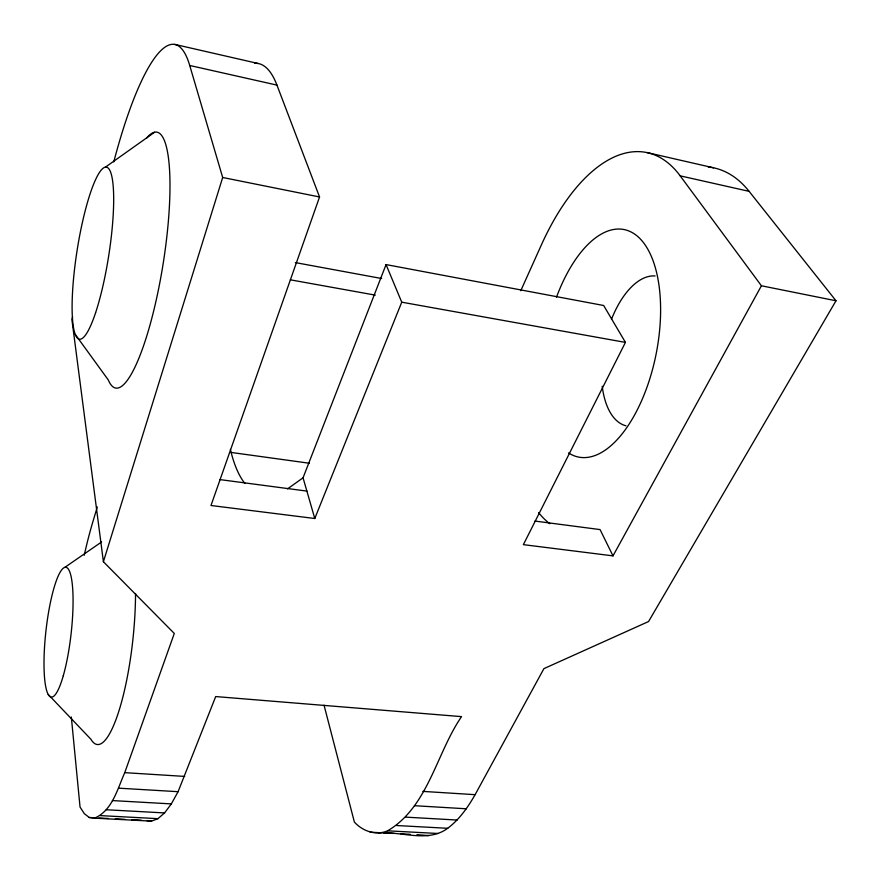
<?xml version="1.0" encoding="UTF-8"?>
<svg xmlns="http://www.w3.org/2000/svg" width="880" height="880" viewBox="0 0 880 880"><rect width="100%" height="100%" fill="white"/><g stroke="black" fill="none" stroke-linecap="round" stroke-linejoin="round"><path stroke-width="1.32" d="M72.622 316.998L71.918 319.649L103.4 561.726L174.295 633.457L124.751 772.651C117.502 788.799 112.387 810.546 94.578 818.158L89.254 817.487L84.381 813.725L80.047 807.07L71.324 717.002M113.773 161.887L114.477 159.236A217.107 45.617 -80.9 0 1 189.728 65.483L276.936 85.107L319.55 196.966L210.98 505.494L314.776 518.507L401.742 302.181L386.056 264.583L603.669 305.503L625.438 342.397L523.369 544.643L612.997 555.874L761.42 285.78L680.174 175.846A194.15 93.808 -78.6 0 0 541.464 244.728L520.773 290.719M97.306 506.957L93.005 521.301A180.301 40.337 -83.8 0 0 84.238 555.28M103.4 561.726L222.684 177.496L189.728 65.483M94.578 818.158L151.547 821.139L157.927 818.664L164.56 812.922L171.325 803.902L178.09 791.692L215.699 696.564L461.538 716.628C436.381 753.126 428.296 806.784 387.629 830.819C375.892 835.868 362.637 831.204 354.376 822.052L324.049 705.221M287.54 488.873L303.05 477.807L386.056 264.583M378.73 833.019C401.313 831.006 427.57 843.172 447.689 828.3C459.426 819.456 467.896 807.301 475.101 794.673L543.917 668.635L648.56 621.544L836 300.773L749.122 191.356A190.927 99.616 -78.2 0 0 708.257 166.98M105.49 167.101L154.539 132.286M64.889 567.336L101.585 541.97M100.276 815.606L157.927 818.664M387.629 830.819L438.163 833.492M89.254 817.487L93.368 817.707M98.857 817.993L108.471 818.488M115.335 818.851L124.938 819.357M131.802 819.72L141.416 820.215M370.128 832.194L378.147 832.612M383.504 832.898L394.207 833.459M400.895 833.811L410.256 834.295M416.944 834.647L428.747 835.637M106.26 809.754L164.56 812.922M396.671 825.528L447.689 828.3M112.409 800.58L171.325 803.902M405.68 817.135L457.16 820.039M118.613 788.161L178.09 791.692M414.48 805.706L466.367 808.786M124.751 772.651L184.701 776.413M422.862 791.395L475.101 794.673M146.729 820.578L151.547 821.139M534.952 521.07L600.061 529.584L612.997 555.874M219.945 479.6L306.878 491.095M230.571 452.364L309.408 463.243M290.345 279.818L375.287 295.13M401.742 302.181L625.438 342.397M295.35 262.592L381.667 278.52M222.684 177.496L319.55 196.966M761.42 285.78L836 300.773M680.174 175.846L749.122 191.356M174.636 44.363L258.236 63.514M646.745 152.504L713.504 167.794M48.224 694.452L90.97 739.321A107.8 24.035 -83.8 0 0 119.548 708.961A107.8 24.035 -83.8 0 0 135.531 593.483M75.284 334.444L108.317 379.995A129.591 27.093 -80.9 0 0 163.13 263.802A129.591 27.093 -80.9 0 0 146.641 138.083M303.05 477.807L314.776 518.507M549.802 523.721A194.15 93.808 -78.6 0 1 538.615 512.677M254.551 63.305A213.026 55.055 -80.6 0 1 276.936 85.107M556.49 297.209A116.006 55.836 -78.7 0 1 638.165 236.874A116.006 55.836 -78.7 0 1 649.319 380.314A116.006 55.836 -78.7 0 1 568.601 452.936M625.966 425.799A76.406 38.654 -78.4 0 1 602.217 386.243M611.49 319.286A76.406 38.654 -78.4 0 1 655.127 275.957M244.97 483.505A209.495 62.942 -80.3 0 1 230.362 449.383M63.294 675.708A65.318 12.661 -83.6 0 0 68.046 568.7A65.318 12.661 -83.6 0 0 44.264 652.124A65.318 12.661 -83.6 0 0 63.294 675.708M95.601 312.708A87.087 16.027 -81.1 0 0 109.373 169.554A87.087 16.027 -81.1 0 0 73.689 277.178A87.087 16.027 -81.1 0 0 95.601 312.708"/></g></svg>
